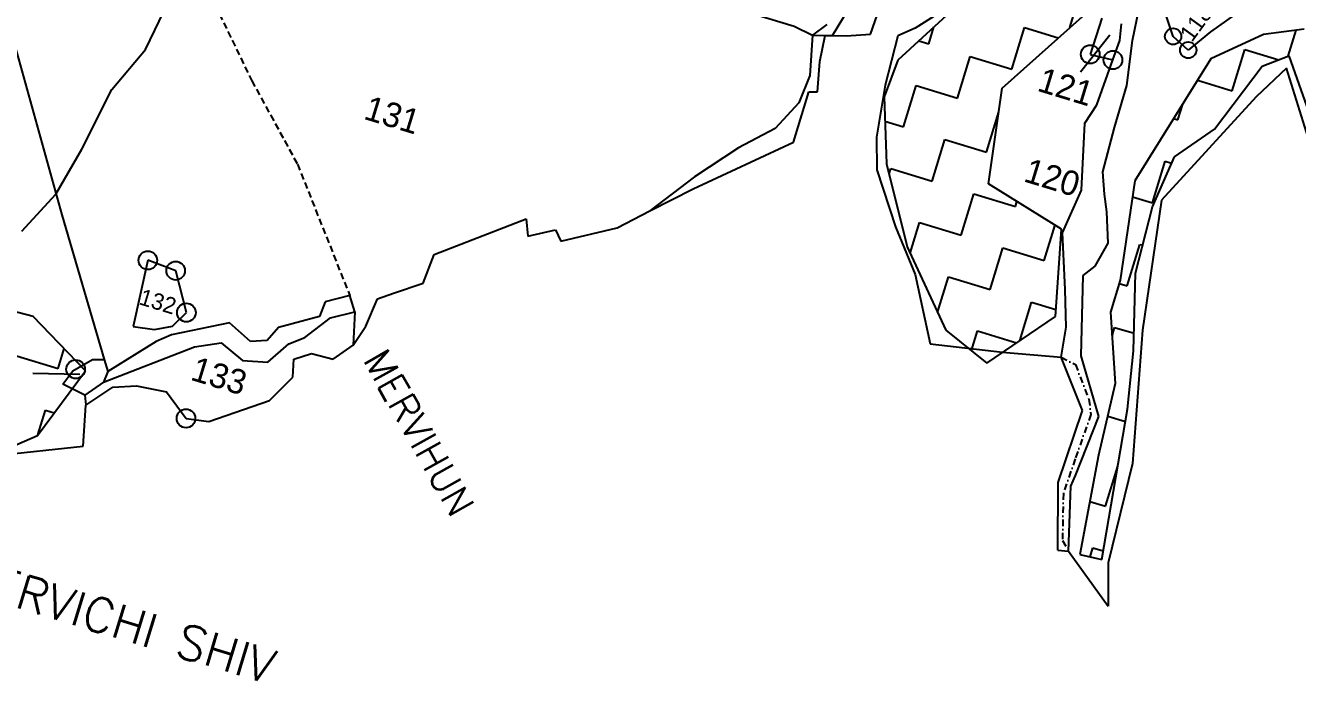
# Model space of a CAD drawing. Header units: metres. Extents: x 317586 to 322617, y 1862238 to 1866178.
# Drawn here: x 319474 to 320451, y 1862250 to 1862753 of the extents above; entities that cross this region are included whole.
import ezdxf

# ---------------------------------------------------------------- set-up
doc = ezdxf.new("R2010")
doc.units = ezdxf.units.M
doc.linetypes.add('DASHDOT', pattern=[1, 0.5, -0.25, 0, -0.25])
doc.linetypes.add('DASHED', pattern=[0.75, 0.5, -0.25])
for name, color, linetype in [('LINE_FOOTPATH', 1, 'DASHED'), ('LINE_WATER', 4, 'Continuous'), ('OFF', 1, 'Continuous'), ('POLY_HATCH', 12, 'Continuous'), ('POLY_PARCEL', 6, 'Continuous'), ('POLY_WATER', 4, 'Continuous'), ('TEXT_MAPOUT', 7, 'Continuous'), ('TEXT_PARCEL', 7, 'Continuous'), ('V_BOUND_LINE', 7, 'Continuous'), ('V_BOUND_STREAM_LINE', 7, 'DASHDOT')]:
    doc.layers.add(name, color=color, linetype=linetype)
doc.styles.get("Standard").update_dxf_attribs({"font": 'simplex.shx'})
doc.styles.add('TEXT_MAP', font='')
doc.styles.get('TEXT_MAP').set_extended_font_data('Kruti Dev 050')
doc.dimstyles.get("Standard").update_dxf_attribs({"dimtxt": 0.18, "dimasz": 0.18, "dimexe": 0.18, "dimexo": 0.0625, "dimgap": 0.09, "dimtad": 0, "dimtih": 1, "dimtoh": 1, "dimdec": 4, "dimzin": 0, "dimdsep": 46, "dimtxsty": 'Standard', "dimcen": 0.09, "dimadec": 0, "dimazin": 0, "dimtfac": 1, "dimtdec": 4, "dimtofl": 0, "dimtmove": 0, "dimatfit": 3, "dimfxl": 1, "dimtolj": 1, "dimtzin": 0, "dimarcsym": 0})

msp = doc.modelspace()

# ---------------------------------------------------------------- linework, layer by layer
for centre, radius in [((320355.18, 1862745.07), 6.26), ((320366.77, 1862734.51), 6.26), ((320291.48, 1862731.25), 7.15), ((320308.95, 1862726.93), 7.15), ((319567.6, 1862573.01), 7.15), ((319589, 1862565.03), 7.15), ((319597.2, 1862532.89), 7.15), ((319512.15, 1862489.34), 7.15), ((319596.93, 1862451.55), 7.15)]:
    msp.add_circle(centre, radius)
at = {"layer": 'LINE_FOOTPATH', "ltscale": 10}
for p, q in [((319596.38, 1862816.24), (319647.47, 1862711.01)), ((319647.47, 1862711.01), (319682.58, 1862646.81)), ((319682.58, 1862646.81), (319722.71, 1862545.96))]:
    msp.add_line(p, q, dxfattribs=at)
at = {"layer": 'LINE_WATER'}
for p, q in [((319565.86, 1862734.97), (319583.6, 1862771.71)), ((320078.09, 1862746.1), (320076.03, 1862714.93)), ((319540.02, 1862704.36), (319565.86, 1862734.97)), ((320076.03, 1862714.93), (320067.58, 1862694.02)), ((319516.82, 1862658.29), (319540.02, 1862704.36)), ((320067.58, 1862694.02), (320049.37, 1862674.3)), ((320049.37, 1862674.3), (320021.32, 1862659.37)), ((319497.01, 1862623.92), (319516.82, 1862658.29)), ((320021.32, 1862659.37), (319987.51, 1862637.27)), ((319987.51, 1862637.27), (319953.17, 1862610.94)), ((319470.92, 1862595.42), (319497.01, 1862623.92))]:
    msp.add_line(p, q, dxfattribs=at)
at = {"layer": 'OFF'}
for p, q in [((319726.68, 1862533.49), (319722.71, 1862545.96)), ((320266.55, 1862350.4), (320274.89, 1862349.67))]:
    msp.add_line(p, q, dxfattribs=at)
at = {"layer": 'POLY_HATCH'}
for p, q in [((320223.83, 1862705.21), (320302.24, 1862775.54)), ((320180.97, 1862761.16), (320143.64, 1862726.89)), ((320455.71, 1862750.7), (320424.64, 1862746.53)), ((320424.64, 1862746.53), (320384.18, 1862727.84)), ((320143.64, 1862726.89), (320133.08, 1862698.7)), ((320384.18, 1862727.84), (320325.79, 1862633.99)), ((320386.98, 1862673.87), (320423.63, 1862722.24)), ((320423.63, 1862722.24), (320443.97, 1862730.12)), ((320443.97, 1862730.12), (320465.32, 1862669.88)), ((320213.27, 1862631.86), (320223.83, 1862705.21)), ((320133.08, 1862698.7), (320135.03, 1862647.07)), ((320356.15, 1862652.55), (320386.98, 1862673.87)), ((320339.34, 1862614.17), (320356.15, 1862652.55)), ((320135.03, 1862647.07), (320150.98, 1862583.32)), ((320325.79, 1862633.99), (320314.47, 1862557.77)), ((320269.48, 1862597.07), (320213.27, 1862631.86)), ((320326.34, 1862563.11), (320339.34, 1862614.17)), ((320264.71, 1862529.82), (320269.48, 1862597.07)), ((320150.98, 1862583.32), (320180.6, 1862519.33)), ((320314.47, 1862557.77), (320306.97, 1862533.18)), ((320324.81, 1862503.43), (320326.34, 1862563.11)), ((319479.47, 1862529.98), (319414.28, 1862546.72)), ((319519.79, 1862488.05), (319479.47, 1862529.98)), ((320212.19, 1862494), (320264.71, 1862529.82)), ((320306.97, 1862533.18), (320310.74, 1862478.28)), ((320180.6, 1862519.33), (320212.19, 1862494)), ((320320.17, 1862458.78), (320324.81, 1862503.43)), ((319482.82, 1862438.46), (319519.79, 1862488.05)), ((320310.74, 1862478.28), (320297.85, 1862423.35)), ((320300.34, 1862343.26), (320320.17, 1862458.78)), ((319432.36, 1862416.38), (319482.82, 1862438.46)), ((320297.85, 1862423.35), (320283.58, 1862347.08)), ((320283.58, 1862347.08), (320300.34, 1862343.26))]:
    msp.add_line(p, q, dxfattribs=at)
at = {"layer": 'POLY_HATCH', "linetype": 'Continuous'}
for p, q in [((320275.84, 1862751.86), (320282.58, 1862773.99)), ((320167.42, 1862739.34), (320171.39, 1862752.36)), ((320231.23, 1862719.9), (320240.95, 1862751.8)), ((320240.95, 1862751.8), (320266.95, 1862743.88)), ((320159.74, 1862741.68), (320167.42, 1862739.34)), ((320443.5, 1862729.94), (320449.57, 1862749.88)), ((320400.48, 1862703.2), (320410.2, 1862735.1)), ((320410.2, 1862735.1), (320436.3, 1862727.15)), ((320189.6, 1862697.71), (320199.33, 1862729.62)), ((320199.33, 1862729.62), (320231.23, 1862719.9)), ((320373.89, 1862711.3), (320400.48, 1862703.2)), ((320147.98, 1862675.53), (320157.7, 1862707.43)), ((320157.7, 1862707.43), (320189.6, 1862697.71)), ((320358.85, 1862681.01), (320362.51, 1862693.01)), ((320211.79, 1862656.08), (320221.21, 1862687.01)), ((320355.65, 1862681.99), (320358.85, 1862681.01)), ((320133.79, 1862679.85), (320147.98, 1862675.53)), ((320170.16, 1862633.9), (320179.88, 1862665.81)), ((320179.88, 1862665.81), (320211.79, 1862656.08)), ((320136.96, 1862639.36), (320138.26, 1862643.62)), ((320138.26, 1862643.62), (320170.16, 1862633.9)), ((320339.41, 1862617.2), (320349.13, 1862649.11)), ((320349.13, 1862649.11), (320353.99, 1862647.63)), ((320192.35, 1862592.27), (320202.07, 1862624.18)), ((320202.07, 1862624.18), (320233.97, 1862614.46)), ((320233.97, 1862614.46), (320235.15, 1862618.32)), ((320323.99, 1862621.9), (320339.41, 1862617.2)), ((320153.25, 1862578.4), (320160.44, 1862601.99)), ((320160.44, 1862601.99), (320192.35, 1862592.27)), ((320256.16, 1862572.83), (320264.49, 1862600.16)), ((320319.97, 1862553.39), (320329.69, 1862585.3)), ((320329.69, 1862585.3), (320331.82, 1862584.65)), ((320214.53, 1862550.65), (320224.25, 1862582.55)), ((320224.25, 1862582.55), (320256.16, 1862572.83)), ((320174.28, 1862532.98), (320182.63, 1862560.37)), ((320182.63, 1862560.37), (320214.53, 1862550.65)), ((320313.71, 1862555.3), (320319.97, 1862553.39)), ((320237.38, 1862511.18), (320246.44, 1862540.93)), ((320246.44, 1862540.93), (320265.09, 1862535.24)), ((320200.2, 1862503.61), (320204.81, 1862518.74)), ((320204.81, 1862518.74), (320234.98, 1862509.55)), ((320308.23, 1862514.86), (320310.25, 1862521.48)), ((320310.25, 1862521.48), (320325.15, 1862516.94)), ((319466.74, 1862499.54), (319498.65, 1862489.82)), ((319498.65, 1862489.82), (319503.33, 1862505.17)), ((319483.13, 1862438.88), (319488.93, 1862457.91)), ((319488.93, 1862457.91), (319495.77, 1862455.83)), ((320304.9, 1862453.38), (320318.53, 1862449.23)), ((320303.27, 1862384.14), (320312.63, 1862414.86)), ((320291.2, 1862387.82), (320303.27, 1862384.14)), ((320291.44, 1862345.29), (320293.55, 1862352.23)), ((320293.55, 1862352.23), (320301.47, 1862349.82))]:
    msp.add_line(p, q, dxfattribs=at)
at = {"layer": 'POLY_PARCEL'}
for p, q in [((320033.54, 1862762.02), (320064.07, 1862752.98)), ((320355.18, 1862745.07), (320350.08, 1862760.21)), ((320408.41, 1862765.97), (320383.89, 1862748.45)), ((319460.54, 1862755.46), (319501.67, 1862607.97)), ((320064.07, 1862752.98), (320078.09, 1862746.1)), ((320300.45, 1862759.08), (320291.48, 1862731.25)), ((320366.77, 1862734.51), (320355.18, 1862745.07)), ((320383.89, 1862748.45), (320366.77, 1862734.51)), ((320291.48, 1862731.25), (320308.95, 1862726.93)), ((319501.67, 1862607.97), (319534.1, 1862496.92)), ((319567.6, 1862573.01), (319556.28, 1862522.28)), ((319589, 1862565.03), (319567.6, 1862573.01)), ((319597.2, 1862532.89), (319589, 1862565.03)), ((319586.44, 1862522.32), (319597.2, 1862532.89)), ((319556.28, 1862522.28), (319572.82, 1862519.91)), ((319572.82, 1862519.91), (319586.44, 1862522.32)), ((319510.03, 1862488.11), (319525.02, 1862496.89)), ((319525.02, 1862496.89), (319534.1, 1862496.92)), ((319534.1, 1862496.92), (319536.85, 1862487.53)), ((319502.21, 1862477.92), (319510.03, 1862488.11)), ((319536.85, 1862487.53), (319533.57, 1862479.36)), ((319519.25, 1862469.33), (319502.21, 1862477.92)), ((319533.57, 1862479.36), (319519.25, 1862469.33)), ((319519.25, 1862469.33), (319519.86, 1862461.69))]:
    msp.add_line(p, q, dxfattribs=at)
at = {"layer": 'POLY_PARCEL', "ltscale": 10}
msp.add_line((319726.68, 1862533.49), (319725.33, 1862507.84), dxfattribs=at)
at = {"layer": 'POLY_WATER'}
for p, q in [((320093.48, 1862745.67), (320109.46, 1862771.92)), ((320323.98, 1862741.82), (320328.72, 1862765.35)), ((320089.22, 1862754.31), (320078.09, 1862746.1)), ((320314.35, 1862741.88), (320315.45, 1862754.67)), ((320308.95, 1862726.93), (320314.35, 1862741.88)), ((320319.67, 1862707.41), (320323.98, 1862741.82)), ((320296.5, 1862692.48), (320308.95, 1862726.93)), ((320310.11, 1862675.14), (320319.67, 1862707.41)), ((320287.24, 1862678.31), (320296.5, 1862692.48)), ((320284.68, 1862626.83), (320287.24, 1862678.31)), ((320301.08, 1862641.1), (320310.11, 1862675.14)), ((320302.36, 1862623.87), (320301.08, 1862641.1)), ((320270.17, 1862594.04), (320284.68, 1862626.83)), ((320304.15, 1862610.33), (320302.36, 1862623.87)), ((320305.3, 1862586.1), (320304.15, 1862610.33)), ((320272.23, 1862550.62), (320270.17, 1862594.04)), ((320295.35, 1862568.45), (320305.3, 1862586.1)), ((320285.94, 1862561.38), (320295.35, 1862568.45)), ((320284.63, 1862499.74), (320285.94, 1862561.38)), ((319722.71, 1862545.96), (319703.82, 1862541.25)), ((320273.12, 1862521.75), (320272.23, 1862550.62)), ((319703.82, 1862541.25), (319699.59, 1862529.94)), ((319699.59, 1862529.94), (319667.85, 1862521.49)), ((319688.33, 1862513.68), (319707.96, 1862528.96)), ((319707.96, 1862528.96), (319726.68, 1862533.49)), ((319585.73, 1862515.81), (319573.94, 1862510.74)), ((319630.32, 1862525.06), (319585.73, 1862515.81)), ((319646.44, 1862510.7), (319630.32, 1862525.06)), ((319667.85, 1862521.49), (319659.29, 1862511.5)), ((320269.07, 1862498.53), (320273.12, 1862521.75)), ((319533.57, 1862479.36), (319603.38, 1862506.49)), ((319573.94, 1862510.74), (319536.85, 1862487.53)), ((319603.38, 1862506.49), (319624.05, 1862509.64)), ((319624.05, 1862509.64), (319640.38, 1862496)), ((319659.29, 1862511.5), (319646.44, 1862510.7)), ((319659.73, 1862494.83), (319675.82, 1862508.83)), ((319675.82, 1862508.83), (319688.33, 1862513.68)), ((319640.38, 1862496), (319659.73, 1862494.83)), ((320285.48, 1862457.76), (320269.07, 1862498.53)), ((320298.06, 1862452.95), (320284.63, 1862499.74)), ((320266.88, 1862402.35), (320285.48, 1862457.76)), ((320280.22, 1862407.63), (320298.06, 1862452.95)), ((320266.55, 1862350.4), (320266.88, 1862402.35)), ((320274.89, 1862349.67), (320276.69, 1862399.57)), ((320276.69, 1862399.57), (320280.22, 1862407.63))]:
    msp.add_line(p, q, dxfattribs=at)
at = {"layer": 'POLY_WATER', "ltscale": 10}
msp.add_line((320078.09, 1862746.1), (320087.83, 1862745.72), dxfattribs=at)
at = {"layer": 'V_BOUND_LINE'}
for p, q in [((320122.65, 1862746.72), (320145.95, 1862813.67)), ((320185.35, 1862769.21), (320156.9, 1862751.43)), ((320156.9, 1862751.43), (320143.64, 1862745.36)), ((320083.74, 1862725.73), (320087.83, 1862745.72)), ((320087.83, 1862745.72), (320093.48, 1862745.67)), ((320093.48, 1862745.67), (320104.32, 1862745.59)), ((320104.32, 1862745.59), (320122.65, 1862746.72)), ((320143.64, 1862745.36), (320134.08, 1862707.63)), ((320081.93, 1862702.51), (320083.74, 1862725.73)), ((320442.36, 1862720.66), (320419.07, 1862698.52)), ((320472.87, 1862622.37), (320442.36, 1862720.66)), ((320063.6, 1862663.81), (320075.22, 1862702.55)), ((320075.22, 1862702.55), (320081.93, 1862702.51)), ((320134.08, 1862707.63), (320127.31, 1862667.75)), ((320419.07, 1862698.52), (320346.26, 1862619.31)), ((319986.38, 1862627.99), (320063.6, 1862663.81)), ((320127.31, 1862667.75), (320127.58, 1862642.5)), ((320127.58, 1862642.5), (320142.02, 1862598.75)), ((319953.17, 1862610.94), (319986.38, 1862627.99)), ((320346.26, 1862619.31), (320331.75, 1862519.47)), ((319787.53, 1862577.51), (319858.16, 1862604.81)), ((319858.16, 1862604.81), (319859.39, 1862591.55)), ((319928.03, 1862598.04), (319953.17, 1862610.94)), ((319859.39, 1862591.55), (319880.69, 1862596.49)), ((319880.69, 1862596.49), (319884.77, 1862587.81)), ((319884.77, 1862587.81), (319928.03, 1862598.04)), ((320142.02, 1862598.75), (320156.92, 1862562.16)), ((319779.21, 1862555.54), (319787.53, 1862577.51)), ((319756.32, 1862547.82), (319779.21, 1862555.54)), ((320156.92, 1862562.16), (320168.48, 1862508.96)), ((319743.91, 1862543.43), (319756.32, 1862547.82)), ((319735.12, 1862522.34), (319743.91, 1862543.43)), ((319725.33, 1862507.84), (319735.12, 1862522.34)), ((320331.75, 1862519.47), (320324.06, 1862416.93)), ((319709.95, 1862496.97), (319725.33, 1862507.84)), ((320168.48, 1862508.96), (320224.02, 1862502.58)), ((319679.09, 1862483.33), (319679.83, 1862497.08)), ((319679.83, 1862497.08), (319693.34, 1862501.49)), ((319693.34, 1862501.49), (319709.95, 1862496.97)), ((320224.02, 1862502.58), (320269.07, 1862498.53)), ((319540.68, 1862475.59), (319558.79, 1862476.61)), ((319558.79, 1862476.61), (319581.89, 1862471.93)), ((319661.1, 1862465.4), (319679.09, 1862483.33)), ((319519.86, 1862461.69), (319540.68, 1862475.59)), ((319581.89, 1862471.93), (319596.93, 1862451.55)), ((319518.06, 1862430.35), (319519.86, 1862461.69)), ((319614.58, 1862449.26), (319661.1, 1862465.4)), ((319596.93, 1862451.55), (319614.58, 1862449.26)), ((319428.7, 1862420.75), (319518.06, 1862430.35)), ((320324.06, 1862416.93), (320305.14, 1862340.67)), ((320274.89, 1862349.67), (320305.29, 1862307.28)), ((320305.14, 1862340.67), (320305.29, 1862307.28))]:
    msp.add_line(p, q, dxfattribs=at)
at = {"layer": 'V_BOUND_STREAM_LINE', "ltscale": 10}
for p, q in [((320269.07, 1862498.53), (320280.13, 1862492.91)), ((320280.13, 1862492.91), (320290.36, 1862466.43)), ((320290.36, 1862466.43), (320292.03, 1862454.68)), ((320292.03, 1862454.68), (320279.95, 1862420.46)), ((320279.95, 1862420.46), (320270.85, 1862394.02)), ((320270.85, 1862394.02), (320270.17, 1862357.82)), ((320270.17, 1862357.82), (320274.89, 1862349.67))]:
    msp.add_line(p, q, dxfattribs=at)

# ---------------------------------------------------------------- texts
at = {"layer": 'TEXT_MAPOUT'}
for s, height, rotation, p in [('MERVIHUN', 21.01, 299.23591, (319732.43, 1862496.75)), ('MAUJE MERVICHI SHIV', 26.2629, 343.0555, (319294.36, 1862358.75))]:
    msp.add_text(s, height=height, rotation=rotation, dxfattribs=at).set_placement(p)
at = {"layer": 'TEXT_PARCEL', "style": 'TEXT_MAP'}
for s, height, rotation, p in [('118', 12.606, 53.95189, (320369.62, 1862740.08)), ('121', 18.909, 343.0555, (320249.89, 1862703.46)), ('131', 18.909, 343.0555, (319732.58, 1862681.85)), ('120', 18.909, 343.0555, (320239.46, 1862633.86)), ('132', 12.606, 343.0555, (319560.1, 1862539.42)), ('133', 18.909, 343.0555, (319599.55, 1862481.41))]:
    msp.add_text(s, height=height, rotation=rotation, dxfattribs=at).set_placement(p)

# ---------------------------------------------------------------- leaders
for points in [[(320284.05, 1862717.81), (320306.5, 1862746.32)], [(319479.2, 1862486.24), (319515.49, 1862485.54)]]:
    msp.add_leader(points, dimstyle='Standard', override={"dimtxt": 2.5, "dimasz": 2.5, "dimexe": 1.25, "dimexo": 0.625, "dimgap": 0.625, "dimtad": 1, "dimtih": 0, "dimtoh": 0, "dimzin": 8, "dimcen": 2.5, "dimtofl": 1})

doc.saveas('drawing.dxf')
